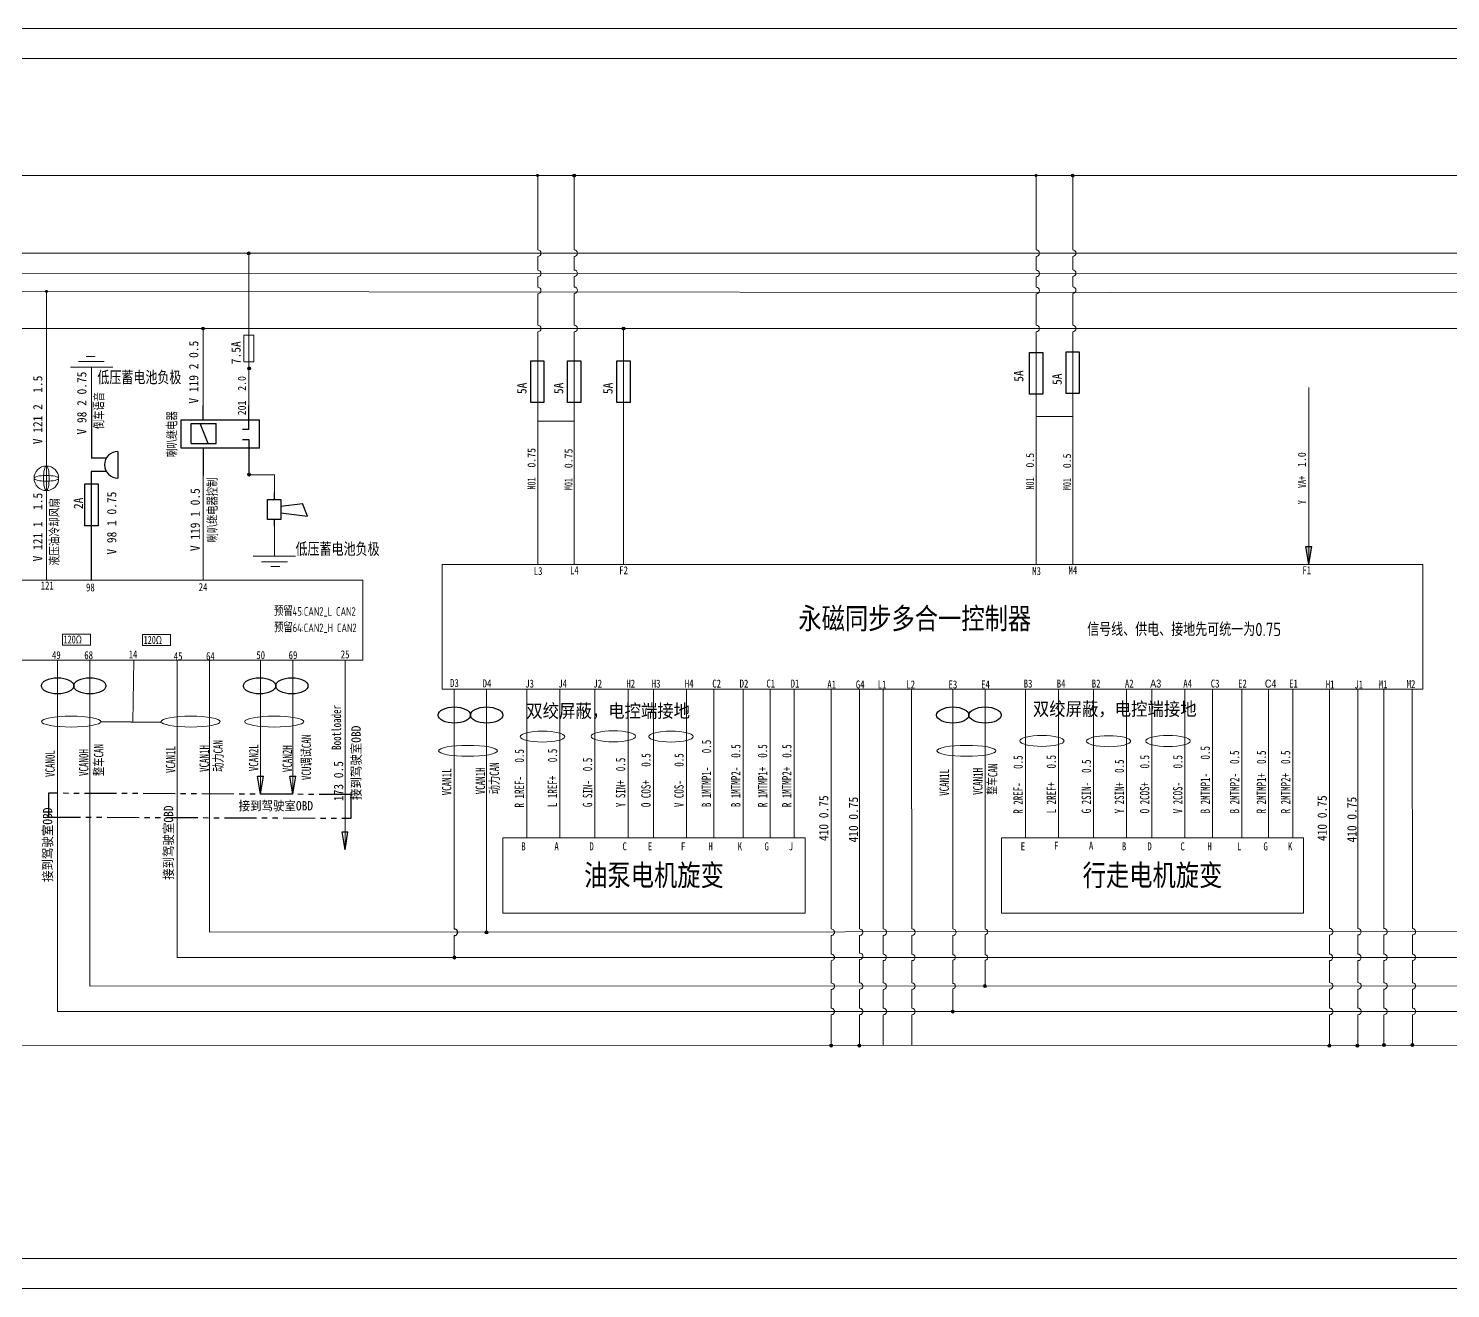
# Model space of a CAD drawing. Header units: millimetres. Extents: x 1 to 6482, y 2 to 1780.
# Drawn here: x 2108 to 2641, y 460 to 933 of the extents above; entities that cross this region are included whole.
import ezdxf

# ---------------------------------------------------------------- set-up
doc = ezdxf.new("R2010")
doc.units = ezdxf.units.MM
doc.linetypes.add('双点画线', pattern=[22, 12, -2, 2, -2, 2, -2])
for name, color, linetype, lineweight in [('24V+', 6, 'Continuous', 50), ('图层 1', 7, 'Continuous', 18), ('实线层', 3, 'Continuous', 50)]:
    doc.layers.add(name, color=color, linetype=linetype, lineweight=lineweight)
for name, color, linetype in [('PDF_内框线', 7, 'Continuous'), ('PDF_几何图形', 7, 'Continuous'), ('PDF_外框线', 7, 'Continuous'), ('图框层', 7, 'Continuous'), ('粗实', 5, 'Continuous')]:
    doc.layers.add(name, color=color, linetype=linetype)
doc.styles.add('PC_TEXTSTYLE', font='isocp.shx', dxfattribs={"width": 0.8, "bigfont": 'hzfs.shx'})
doc.styles.get("Standard").update_dxf_attribs({"font": 'isocp.shx', "width": 0.707, "bigfont": 'hztxt.shx'})
doc.styles.add('标准', font='', dxfattribs={"width": 0.8})
doc.styles.get('标准').set_extended_font_data('SimSun')

# ---------------------------------------------------------------- blocks, each defined once
blk = doc.blocks.new('78654363')
at = {"linetype": 'Continuous'}
for p, q in [((-10.41, -0.71), (-10.41, 12.78)), ((6.77, 2.63), (6.77, 12.78))]:
    blk.add_line(p, q, dxfattribs=at)
at = {"layer": '图层 1', "color": 1, "lineweight": 25}
for points in [[(-14.33, 2.63), (-14.33, -8.03)], [(-14.33, 2.63), (15.02, 2.63)], [(15.02, 2.63), (15.02, -8.03)], [(15.02, -8.03), (-14.33, -8.03)]]:
    blk.add_lwpolyline(points, dxfattribs=at)
at = {"layer": '图层 1', "color": 7, "lineweight": 25}
for points in [[(1.84, 0.82), (1.84, -6.64)], [(11.29, 0.82), (1.84, 0.82)], [(4.84, 0.82), (7.87, -6.64)], [(11.29, 0.82), (11.29, -6.64)], [(-8.01, -0.71), (-10.41, -0.71)], [(-10.41, -4.44), (-10.41, -13.45)], [(-10.41, -4.44), (-8.01, -4.44)], [(11.29, -6.64), (1.84, -6.64)], [(6.77, -8.03), (6.77, -13.45)]]:
    blk.add_lwpolyline(points, dxfattribs=at)
blk = doc.blocks.new('*X80')
for centre in [(-4.41, 0), (4.41, 0)]:
    blk.add_ellipse(centre, major_axis=(4.41, 0), ratio=0.5)
blk = doc.blocks.new('*X79')
blk.add_blockref('*X80', (0, 0))
blk = doc.blocks.new('794856123')
for p, q in [((-0.56, -4.55), (-1.68, 2.23)), ((-1.68, 2.23), (0.56, 2.23)), ((-0.56, -4.55), (0.56, 2.23))]:
    blk.add_line(p, q)
blk = doc.blocks.new('139-电喇叭')
for p, q in [((0, 10), (0, 7.5)), ((0, 0), (0, -2.5))]:
    blk.add_line(p, q)
at = {"layer": '粗实'}
for p, q in [((2.5, 5), (10.59, 6.01)), ((12.5, 1.25), (10.59, 6.01)), ((2.5, 2.5), (12.5, 1.25))]:
    blk.add_line(p, q, dxfattribs=at)
blk.add_lwpolyline([(-2.5, 7.5), (2.5, 7.5), (2.5, 0), (-2.5, 0)], close=True, dxfattribs=at)
blk = doc.blocks.new('142-蜂鸣器')
for p, q in [((-2.5, 0.67), (-2.5, -5)), ((2.5, 0.67), (2.5, -5))]:
    blk.add_line(p, q)
at = {"layer": '粗实'}
blk.add_line((-5, 5), (5, 5), dxfattribs=at)
blk.add_arc((0, 5), 5, 180, 0, dxfattribs=at)

msp = doc.modelspace()

# ---------------------------------------------------------------- hatches: boundary and pattern name
at = {"linetype": 'ByBlock', "lineweight": 18}
h = msp.add_hatch(color=0, dxfattribs=at)
h.dxf.hatch_style = 1
h.paths.add_polyline_path([(2299.05, 878.25), (2299.05, 877.68), (2299.62, 877.68, 0.414214)])
h.paths.add_polyline_path([(2299.05, 878.25, 0.414214), (2298.48, 877.68), (2299.05, 877.68)])
h.paths.add_polyline_path([(2299.05, 877.68), (2298.48, 877.68, 0.414214), (2299.05, 877.11)])
h.paths.add_polyline_path([(2299.62, 877.68), (2299.05, 877.68), (2299.05, 877.11, 0.414214)])
h = msp.add_hatch(color=0, dxfattribs=at)
h.dxf.hatch_style = 1
h.paths.add_polyline_path([(2312.8, 878.23), (2312.8, 877.65), (2313.37, 877.65, 0.414214)])
h.paths.add_polyline_path([(2312.8, 878.23, 0.414214), (2312.22, 877.65), (2312.8, 877.65)])
h.paths.add_polyline_path([(2312.8, 877.65), (2312.22, 877.65, 0.414214), (2312.8, 877.08)])
h.paths.add_polyline_path([(2313.37, 877.65), (2312.8, 877.65), (2312.8, 877.08, 0.414214)])
h = msp.add_hatch(color=0, dxfattribs=at)
h.dxf.hatch_style = 1
h.paths.add_polyline_path([(2485.93, 878.25), (2485.93, 877.68), (2486.51, 877.68, 0.414214)])
h.paths.add_polyline_path([(2485.93, 878.25, 0.414214), (2485.36, 877.68), (2485.93, 877.68)])
h.paths.add_polyline_path([(2485.93, 877.68), (2485.36, 877.68, 0.414214), (2485.93, 877.11)])
h.paths.add_polyline_path([(2486.51, 877.68), (2485.93, 877.68), (2485.93, 877.11, 0.414214)])
h = msp.add_hatch(color=0, dxfattribs=at)
h.dxf.hatch_style = 1
h.paths.add_polyline_path([(2190.79, 849.02), (2190.79, 848.45), (2191.36, 848.45, 0.414214)])
h.paths.add_polyline_path([(2190.79, 849.02, 0.414214), (2190.22, 848.45), (2190.79, 848.45)])
h.paths.add_polyline_path([(2190.79, 848.45), (2190.22, 848.45, 0.414214), (2190.79, 847.87)])
h.paths.add_polyline_path([(2191.36, 848.45), (2190.79, 848.45), (2190.79, 847.87, 0.414214)])
h = msp.add_hatch(color=0, dxfattribs=at)
h.dxf.hatch_style = 1
h.paths.add_polyline_path([(2331.28, 820.84), (2331.28, 820.27), (2331.85, 820.27, 0.414214)])
h.paths.add_polyline_path([(2331.28, 820.84, 0.414214), (2330.71, 820.27), (2331.28, 820.27)])
h.paths.add_polyline_path([(2331.28, 820.27), (2330.71, 820.27, 0.414214), (2331.28, 819.7)])
h.paths.add_polyline_path([(2331.85, 820.27), (2331.28, 820.27), (2331.28, 819.7, 0.414214)])
at = {"layer": '24V+', "linetype": 'ByBlock', "lineweight": 18}
h = msp.add_hatch(color=0, dxfattribs=at)
h.dxf.hatch_style = 1
h.paths.add_polyline_path([(2499.68, 878.23), (2499.68, 877.65), (2500.25, 877.65, 0.414214)])
h.paths.add_polyline_path([(2499.68, 878.23, 0.414214), (2499.11, 877.65), (2499.68, 877.65)])
h.paths.add_polyline_path([(2499.68, 877.65), (2499.11, 877.65, 0.414214), (2499.68, 877.08)])
h.paths.add_polyline_path([(2500.25, 877.65), (2499.68, 877.65), (2499.68, 877.08, 0.414214)])
h = msp.add_hatch(color=0, dxfattribs=at)
h.dxf.hatch_style = 1
h.paths.add_polyline_path([(2114.97, 834.77), (2114.97, 834.2), (2115.54, 834.2, 0.414214)])
h.paths.add_polyline_path([(2114.97, 834.77, 0.414214), (2114.4, 834.2), (2114.97, 834.2)])
h.paths.add_polyline_path([(2114.97, 834.2), (2114.4, 834.2, 0.414214), (2114.97, 833.62)])
h.paths.add_polyline_path([(2115.54, 834.2), (2114.97, 834.2), (2114.97, 833.62, 0.414214)])
h = msp.add_hatch(color=0, dxfattribs=at)
h.dxf.hatch_style = 1
h.paths.add_polyline_path([(2173.68, 820.84), (2173.68, 820.27), (2174.25, 820.27, 0.414214)])
h.paths.add_polyline_path([(2173.68, 820.84, 0.414214), (2173.1, 820.27), (2173.68, 820.27)])
h.paths.add_polyline_path([(2173.68, 820.27), (2173.1, 820.27, 0.414214), (2173.68, 819.7)])
h.paths.add_polyline_path([(2174.25, 820.27), (2173.68, 820.27), (2173.68, 819.7, 0.414214)])
h = msp.add_hatch(color=0, dxfattribs=at)
h.dxf.hatch_style = 1
h.paths.add_polyline_path([(2190.95, 805.9), (2190.95, 805.33), (2191.52, 805.33, 0.414214)])
h.paths.add_polyline_path([(2190.95, 805.9, 0.414214), (2190.37, 805.33), (2190.95, 805.33)])
h.paths.add_polyline_path([(2190.95, 805.33), (2190.37, 805.33, 0.414214), (2190.95, 804.76)])
h.paths.add_polyline_path([(2191.52, 805.33), (2190.95, 805.33), (2190.95, 804.76, 0.414214)])
h = msp.add_hatch(color=0, dxfattribs=at)
h.dxf.hatch_style = 1
h.paths.add_polyline_path([(2190.9, 766.14), (2190.9, 765.57), (2191.47, 765.57, 0.414214)])
h.paths.add_polyline_path([(2190.9, 766.14, 0.414214), (2190.32, 765.57), (2190.9, 765.57)])
h.paths.add_polyline_path([(2190.9, 765.57), (2190.32, 765.57, 0.414214), (2190.9, 765)])
h.paths.add_polyline_path([(2191.47, 765.57), (2190.9, 765.57), (2190.9, 765, 0.414214)])
h = msp.add_hatch(color=0, dxfattribs=at)
h.dxf.hatch_style = 1
h.paths.add_polyline_path([(2279.92, 594.46), (2279.92, 593.89), (2280.5, 593.89, 0.414214)])
h.paths.add_polyline_path([(2279.92, 594.46, 0.414214), (2279.35, 593.89), (2279.92, 593.89)])
h.paths.add_polyline_path([(2279.92, 593.89), (2279.35, 593.89, 0.414214), (2279.92, 593.32)])
h.paths.add_polyline_path([(2280.5, 593.89), (2279.92, 593.89), (2279.92, 593.32, 0.414214)])
h = msp.add_hatch(color=0, dxfattribs=at)
h.dxf.hatch_style = 1
h.paths.add_polyline_path([(2267.89, 585.04), (2267.89, 584.47), (2268.46, 584.47, 0.414214)])
h.paths.add_polyline_path([(2267.89, 585.04, 0.414214), (2267.31, 584.47), (2267.89, 584.47)])
h.paths.add_polyline_path([(2267.89, 584.47), (2267.31, 584.47, 0.414214), (2267.89, 583.9)])
h.paths.add_polyline_path([(2268.46, 584.47), (2267.89, 584.47), (2267.89, 583.9, 0.414214)])
h = msp.add_hatch(color=0, dxfattribs=at)
h.dxf.hatch_style = 1
h.paths.add_polyline_path([(2466.77, 574.35), (2466.77, 573.78), (2467.34, 573.78, 0.414214)])
h.paths.add_polyline_path([(2466.77, 574.35, 0.414214), (2466.2, 573.78), (2466.77, 573.78)])
h.paths.add_polyline_path([(2466.77, 573.78), (2466.2, 573.78, 0.414214), (2466.77, 573.21)])
h.paths.add_polyline_path([(2467.34, 573.78), (2466.77, 573.78), (2466.77, 573.21, 0.414214)])
h = msp.add_hatch(color=0, dxfattribs=at)
h.dxf.hatch_style = 1
h.paths.add_polyline_path([(2454.71, 564.79), (2454.71, 564.21), (2455.29, 564.21, 0.414214)])
h.paths.add_polyline_path([(2454.71, 564.79, 0.414214), (2454.14, 564.21), (2454.71, 564.21)])
h.paths.add_polyline_path([(2454.71, 564.21), (2454.14, 564.21, 0.414214), (2454.71, 563.64)])
h.paths.add_polyline_path([(2455.29, 564.21), (2454.71, 564.21), (2454.71, 563.64, 0.414214)])
h = msp.add_hatch(color=0, dxfattribs=at)
h.dxf.hatch_style = 1
h.paths.add_polyline_path([(2409.14, 552.02), (2409.14, 551.44), (2409.71, 551.44, 0.414214)])
h.paths.add_polyline_path([(2409.14, 552.02, 0.414214), (2408.57, 551.44), (2409.14, 551.44)])
h.paths.add_polyline_path([(2409.14, 551.44), (2408.57, 551.44, 0.414214), (2409.14, 550.87)])
h.paths.add_polyline_path([(2409.71, 551.44), (2409.14, 551.44), (2409.14, 550.87, 0.414214)])
h = msp.add_hatch(color=0, dxfattribs=at)
h.dxf.hatch_style = 1
h.paths.add_polyline_path([(2419.72, 552), (2419.72, 551.43), (2420.29, 551.43, 0.414214)])
h.paths.add_polyline_path([(2419.72, 552, 0.414214), (2419.15, 551.43), (2419.72, 551.43)])
h.paths.add_polyline_path([(2419.72, 551.43), (2419.15, 551.43, 0.414214), (2419.72, 550.86)])
h.paths.add_polyline_path([(2420.29, 551.43), (2419.72, 551.43), (2419.72, 550.86, 0.414214)])
h = msp.add_hatch(color=0, dxfattribs=at)
h.dxf.hatch_style = 1
h.paths.add_polyline_path([(2595.95, 551.98), (2595.95, 551.41), (2596.53, 551.41, 0.414214)])
h.paths.add_polyline_path([(2595.95, 551.98, 0.414214), (2595.38, 551.41), (2595.95, 551.41)])
h.paths.add_polyline_path([(2595.95, 551.41), (2595.38, 551.41, 0.414214), (2595.95, 550.83)])
h.paths.add_polyline_path([(2596.53, 551.41), (2595.95, 551.41), (2595.95, 550.83, 0.414214)])
h = msp.add_hatch(color=0, dxfattribs=at)
h.dxf.hatch_style = 1
h.paths.add_polyline_path([(2606.42, 551.97), (2606.42, 551.4), (2606.99, 551.4, 0.414214)])
h.paths.add_polyline_path([(2606.42, 551.97, 0.414214), (2605.85, 551.4), (2606.42, 551.4)])
h.paths.add_polyline_path([(2606.42, 551.4), (2605.85, 551.4, 0.414214), (2606.42, 550.83)])
h.paths.add_polyline_path([(2606.99, 551.4), (2606.42, 551.4), (2606.42, 550.83, 0.414214)])
h = msp.add_hatch(color=0, dxfattribs=at)
h.dxf.hatch_style = 1
h.paths.add_polyline_path([(2616.39, 552.25), (2616.39, 551.68), (2616.96, 551.68, 0.414214)])
h.paths.add_polyline_path([(2616.39, 552.25, 0.414214), (2615.81, 551.68), (2616.39, 551.68)])
h.paths.add_polyline_path([(2616.39, 551.68), (2615.81, 551.68, 0.414214), (2616.39, 551.11)])
h.paths.add_polyline_path([(2616.96, 551.68), (2616.39, 551.68), (2616.39, 551.11, 0.414214)])
h = msp.add_hatch(color=0, dxfattribs=at)
h.dxf.hatch_style = 1
h.paths.add_polyline_path([(2627.03, 552.25), (2627.03, 551.68), (2627.6, 551.68, 0.414214)])
h.paths.add_polyline_path([(2627.03, 552.25, 0.414214), (2626.46, 551.68), (2627.03, 551.68)])
h.paths.add_polyline_path([(2627.03, 551.68), (2626.46, 551.68, 0.414214), (2627.03, 551.11)])
h.paths.add_polyline_path([(2627.6, 551.68), (2627.03, 551.68), (2627.03, 551.11, 0.414214)])
at = {"layer": '图框层', "true_color": 0x93278f}
h = msp.add_hatch(color=217, dxfattribs=at)
h.dxf.hatch_style = 1
h.paths.add_polyline_path([(2589.39, 738.59), (2588.27, 738.59), (2588.27, 731.8)])
h.paths.add_polyline_path([(2588.27, 738.59), (2587.15, 738.59), (2588.27, 731.8)])
h = msp.add_hatch(dxfattribs=at)
h.set_pattern_fill('ANGLE', color=217)
h.set_pattern_definition([(0, (-653.8304, -839.3116), (0, 6.985), [5.08, -1.905]), (90, (-653.8304, -839.3116), (-6.985, 4e-16), [5.08, -1.905])])
h.paths.add_polyline_path([(2589.39, 738.59), (2588.27, 738.59), (2588.27, 731.8)])

# ---------------------------------------------------------------- linework, layer by layer
at = {"color": 0, "linetype": 'ByBlock', "lineweight": 18}
for p, q in [((2299.12, 877.65), (2299.12, 849.75)), ((2486, 877.65), (2486, 849.75)), ((2190.86, 791.48), (2190.86, 848.53)), ((2299.12, 847.3), (2299.12, 842.18)), ((2486, 847.3), (2486, 842.18)), ((2299.12, 839.72), (2299.12, 835.81)), ((2486, 839.72), (2486, 835.81)), ((2299.12, 833.36), (2299.12, 821.5)), ((2486, 833.36), (2486, 821.5)), ((2299.12, 819.04), (2299.12, 731.8)), ((2486, 819.04), (2486, 731.8)), ((2173.68, 765.25), (2173.68, 726))]:
    msp.add_line(p, q, dxfattribs=at)
at = {"linetype": 'ByBlock', "lineweight": 18}
for p, q in [((2188.94, 817.76), (2192.75, 817.76)), ((2123.91, 805.78), (2139.78, 805.78)), ((2126.96, 807.93), (2136.61, 807.93)), ((2129.85, 809.75), (2133.19, 809.75)), ((2188.94, 807.82), (2192.75, 807.82)), ((2208.33, 735), (2192.46, 735)), ((2205.29, 732.85), (2195.63, 732.85)), ((2202.39, 731.02), (2199.05, 731.02))]:
    msp.add_line(p, q, dxfattribs=at)
at = {"color": 0, "linetype": 'ByBlock', "lineweight": 18}
for centre in [(2312.8, 877.65), (2190.79, 848.45), (2331.28, 820.27)]:
    msp.add_circle(centre, 0.572, dxfattribs=at)
for centre in [(2124.22, 672.92), (2169.04, 672.92), (2200.35, 672.92)]:
    msp.add_ellipse(centre, major_axis=(-11.07, 0), ratio=0.185185, dxfattribs=at)
at = {"color": 1, "linetype": 'ByBlock', "lineweight": 18}
for centre, major_axis, ratio in [((2300.91, 667.29), (-8.33, 0), 0.246215), ((2327.5, 667.4), (-8.33, 0), 0.246215), ((2349.11, 667.31), (-8.33, 0), 0.246215), ((2488.14, 665.69), (-8.33, 0), 0.246215), ((2513.13, 665.57), (-8.33, 0), 0.246215), ((2535.43, 665.65), (-8.33, 0), 0.246215), ((2272.97, 661.96), (-11.07, 0), 0.185185), ((2459.86, 661.96), (-11.07, 0), 0.185185)]:
    msp.add_ellipse(centre, major_axis=major_axis, ratio=ratio, dxfattribs=at)
at = {"layer": '24V+', "color": 0, "linetype": 'ByBlock', "lineweight": 18}
for p, q in [((2229.34, 932.8), (1456.33, 932.8)), ((2825.21, 932.8), (2229.34, 932.8)), ((2240.58, 921.56), (1468.04, 921.56)), ((2312.8, 877.65), (2312.8, 849.75)), ((2499.68, 877.65), (2499.68, 849.75)), ((2312.8, 847.3), (2312.8, 842.22)), ((2499.68, 847.3), (2499.68, 842.24)), ((2312.8, 839.77), (2312.8, 835.86)), ((2499.68, 839.79), (2499.68, 835.87)), ((2312.8, 833.41), (2312.8, 821.5)), ((2499.68, 833.42), (2499.68, 821.5)), ((2173.68, 791.48), (2173.68, 820.27)), ((2312.8, 819.04), (2312.8, 731.8)), ((2499.68, 819.04), (2499.68, 731.8)), ((2131.85, 792.91), (2131.85, 805.78)), ((2588.27, 798.12), (2588.27, 731.8)), ((2190.86, 765.44), (2200.4, 765.44)), ((2200.4, 765.44), (2200.4, 758.03)), ((2200.4, 747.86), (2200.4, 735)), ((2263.33, 731.8), (2372.3, 731.8)), ((2263.33, 685.04), (2263.33, 731.8)), ((2372.3, 731.8), (2388.54, 731.8)), ((2388.54, 731.8), (2450.21, 731.8)), ((2450.21, 731.8), (2559.19, 731.8)), ((2559.19, 731.8), (2575.43, 731.8)), ((2575.43, 731.8), (2630.95, 731.8)), ((2630.95, 731.8), (2630.95, 685.04)), ((2147.35, 672.66), (2147.67, 695.99)), ((2226.88, 695.99), (2226.88, 624.79)), ((2372.3, 685.04), (2263.33, 685.04)), ((2388.54, 685.04), (2372.3, 685.04)), ((2450.21, 685.04), (2388.54, 685.04)), ((2559.19, 685.04), (2450.21, 685.04)), ((2575.43, 685.04), (2559.19, 685.04)), ((2630.95, 685.04), (2575.43, 685.04)), ((2595.96, 685.04), (2595.96, 595.36)), ((2606.6, 685.04), (2606.6, 595.36)), ((2409.08, 592.71), (2409.08, 585.73)), ((2419.72, 592.71), (2419.72, 586.15)), ((2595.96, 592.91), (2595.96, 585.75)), ((2606.6, 592.91), (2606.6, 585.76)), ((2409.08, 583.28), (2409.09, 574.91)), ((2419.72, 583.7), (2419.72, 574.98)), ((2595.96, 583.3), (2595.96, 575.04)), ((2606.6, 583.3), (2606.6, 575.04)), ((2409.09, 572.46), (2409.08, 565.48)), ((2419.72, 572.53), (2419.72, 565.48)), ((2595.96, 572.59), (2595.96, 565.48)), ((2606.6, 572.59), (2606.6, 565.48)), ((2409.08, 563.03), (2409.08, 551.42)), ((2419.72, 563.03), (2419.72, 551.42)), ((2595.96, 563.03), (2595.96, 551.42)), ((2606.6, 563.03), (2606.6, 551.42)), ((1587.54, 551.42), (4507.71, 552.06)), ((2240.58, 471.59), (1468.04, 471.59))]:
    msp.add_line(p, q, dxfattribs=at)
at = {"layer": '24V+', "color": 6, "linetype": 'ByBlock', "lineweight": 18}
msp.add_line((1587.54, 820.27), (3171.51, 820.27), dxfattribs=at)
at = {"layer": '24V+', "color": 5, "linetype": 'ByBlock', "lineweight": 18}
for p, q in [((2119.1, 695.99), (2119.1, 564.25)), ((2454.74, 685.04), (2454.74, 595.17)), ((2454.74, 592.72), (2454.74, 585.52)), ((2454.74, 583.52), (2454.74, 574.76)), ((2454.74, 572.76), (2454.74, 564.25)), ((3004.47, 564.25), (2119.1, 564.25))]:
    msp.add_line(p, q, dxfattribs=at)
at = {"layer": '24V+', "color": 240, "linetype": 'ByBlock', "lineweight": 18, "true_color": 0xed1f24}
for p, q in [((2131.21, 695.99), (2131.21, 573.68)), ((3016.58, 573.87), (2131.21, 573.7))]:
    msp.add_line(p, q, dxfattribs=at)
at = {"layer": '24V+', "color": 3, "linetype": 'ByBlock', "lineweight": 18}
for p, q in [((2163.92, 695.99), (2163.92, 584.51)), ((2195.23, 695.99), (2195.23, 645.72)), ((2267.86, 685.04), (2267.86, 595.15)), ((2267.86, 592.71), (2267.86, 584.51)), ((2726.72, 584.54), (2163.92, 584.51))]:
    msp.add_line(p, q, dxfattribs=at)
at = {"layer": '24V+', "color": 2, "linetype": 'ByBlock', "lineweight": 18}
for p, q in [((2176.03, 695.99), (2176.03, 593.94)), ((2207.34, 695.99), (2207.34, 645.69)), ((2279.97, 685.04), (2279.97, 593.94)), ((2738.82, 594.2), (2176.03, 593.94))]:
    msp.add_line(p, q, dxfattribs=at)
at = {"layer": '24V+', "color": 0, "linetype": 'ByBlock', "lineweight": 5}
for p, q in [((2295.06, 685.04), (2295.06, 629.34)), ((2307.46, 685.04), (2307.46, 629.34)), ((2320.59, 685.04), (2320.59, 629.34)), ((2332.98, 685.04), (2332.98, 629.34)), ((2342.5, 685.04), (2342.5, 629.34)), ((2354.89, 685.04), (2354.89, 629.34)), ((2365.19, 685.04), (2365.19, 629.34)), ((2376.18, 685.04), (2376.18, 629.34)), ((2386.23, 685.04), (2386.23, 629.34)), ((2395.3, 685.04), (2395.3, 629.34)), ((2409.08, 685.04), (2409.08, 595.16)), ((2419.72, 685.04), (2419.72, 595.16)), ((2481.95, 685.04), (2481.95, 629.34)), ((2494.34, 685.04), (2494.34, 629.34)), ((2507.48, 685.04), (2507.48, 629.34)), ((2519.87, 685.04), (2519.87, 629.34)), ((2529.39, 685.04), (2529.39, 629.34)), ((2541.78, 685.04), (2541.78, 629.34)), ((2552.07, 685.04), (2552.07, 629.34)), ((2563.06, 685.04), (2563.06, 629.34)), ((2573.11, 685.04), (2573.11, 629.34)), ((2582.19, 685.04), (2582.19, 629.34))]:
    msp.add_line(p, q, dxfattribs=at)
at = {"layer": '24V+', "color": 1, "linetype": 'ByBlock', "lineweight": 18}
for p, q in [((2466.85, 685.04), (2466.87, 595.07)), ((2466.87, 593.07), (2466.87, 585.52)), ((2466.87, 583.52), (2466.87, 573.77))]:
    msp.add_line(p, q, dxfattribs=at)
at = {"layer": '24V+', "color": 0, "linetype": 'ByBlock', "lineweight": 18}
for points in [[(2120.91, 705.7), (2131.43, 705.7), (2131.5, 701.6), (2120.91, 701.6)], [(2150.92, 705.54), (2161.44, 705.54), (2161.52, 701.44), (2150.92, 701.44)], [(2286.1, 629.34), (2399.33, 629.34), (2399.33, 601.1), (2286.1, 601.1)], [(2472.99, 629.34), (2586.21, 629.34), (2586.21, 601.1), (2472.99, 601.1)]]:
    msp.add_lwpolyline(points, close=True, dxfattribs=at)
for centre in [(2499.68, 877.65), (2173.68, 820.27), (2190.95, 805.33), (2190.9, 765.57), (2279.92, 593.89), (2267.89, 584.47), (2466.77, 573.78), (2454.71, 564.21), (2409.14, 551.44), (2419.72, 551.43), (2595.95, 551.41), (2606.42, 551.4), (2616.39, 551.68), (2627.03, 551.68)]:
    msp.add_circle(centre, 0.572, dxfattribs=at)
for centre, start, end in [((2299.12, 848.53), 270, 90), ((2312.8, 848.53), 270, 90), ((2486, 848.53), 270, 90), ((2499.68, 848.53), 270, 90), ((2299.12, 840.95), 270, 90), ((2312.8, 841), 270, 90), ((2486, 840.95), 270, 90), ((2499.68, 841.01), 270, 90), ((2299.12, 834.59), 270, 90), ((2312.8, 834.63), 270, 90), ((2486, 834.59), 270, 90), ((2499.68, 834.65), 270, 90), ((2299.12, 820.27), 270, 90), ((2312.8, 820.27), 270, 90), ((2486, 820.27), 270, 90), ((2499.68, 820.27), 270, 90), ((2409.14, 593.94), 267.1959, 92.8041), ((2419.78, 593.94), 267.1959, 92.8041), ((2428.7, 593.94), 267.1959, 92.8041), ((2439.34, 593.94), 270.0145, 90.0145), ((2596.01, 594.13), 267.1959, 92.8041), ((2606.6, 594.14), 270, 90), ((2616.38, 594.14), 270, 90.0145), ((2627.02, 594.14), 270, 90.0145), ((2409.14, 584.51), 267.1959, 92.8041), ((2419.78, 584.93), 267.1959, 92.8041), ((2428.65, 584.52), 270.0145, 90.0145), ((2439.34, 584.52), 270.0145, 90.0145), ((2595.96, 584.53), 270, 90), ((2606.6, 584.53), 270, 90), ((2616.38, 584.53), 270, 90.0145), ((2627.02, 584.53), 270, 90.0145), ((2409.15, 573.69), 267.1959, 92.8041), ((2419.78, 573.76), 267.1959, 92.8041), ((2428.65, 573.76), 270.0145, 90.0145), ((2439.34, 573.76), 270.0145, 90.0145), ((2596.02, 573.82), 267.1959, 92.8041), ((2606.66, 573.81), 267.1959, 92.8041), ((2616.38, 573.8), 270, 90.0145), ((2627.02, 573.8), 270, 90.0145), ((2409.14, 564.25), 267.1959, 92.8041), ((2419.78, 564.25), 267.1959, 92.8041), ((2428.7, 564.25), 267.1959, 92.4536), ((2439.34, 564.25), 270.0145, 90.0145), ((2596.02, 564.25), 267.1959, 92.8041), ((2606.66, 564.25), 267.1959, 92.8041), ((2616.38, 564.25), 270, 90.0145), ((2627.03, 564.25), 270, 90.0145)]:
    msp.add_arc(centre, 1.23, start, end, dxfattribs=at)
at = {"layer": '24V+', "color": 5, "linetype": 'ByBlock', "lineweight": 18}
msp.add_arc((2454.74, 593.94), 1.23, 269.9648, 90.0352, dxfattribs=at)
at = {"layer": 'PDF_内框线', "color": 0, "linetype": 'ByBlock', "lineweight": 18}
msp.add_line((2240.58, 921.56), (4553.84, 921.72), dxfattribs=at)
at = {"layer": 'PDF_内框线', "linetype": 'ByBlock', "lineweight": 18}
msp.add_line((4553.87, 471.59), (2240.58, 471.59), dxfattribs=at)
at = {"layer": 'PDF_几何图形', "color": 3, "lineweight": 25}
msp.add_arc((2267.92, 593.93), 1.23, 267.1959, 92.8041, dxfattribs=at)
at = {"layer": 'PDF_外框线', "linetype": 'ByBlock', "lineweight": 18}
msp.add_line((4564.24, 460.35), (1456.33, 460.35), dxfattribs=at)
at = {"layer": '图层 1', "color": 1, "linetype": 'ByBlock', "lineweight": 18}
msp.add_line((3171.51, 877.65), (1534, 877.65), dxfattribs=at)
at = {"layer": '图层 1', "color": 3, "linetype": 'ByBlock', "lineweight": 18}
msp.add_line((3171.51, 848.53), (1587.54, 848.53), dxfattribs=at)
at = {"layer": '图层 1', "color": 2, "linetype": 'ByBlock', "lineweight": 18}
for p, q in [((4506.78, 841.13), (1587.37, 840.95)), ((4506.71, 832.22), (1587.53, 834.59))]:
    msp.add_line(p, q, dxfattribs=at)
at = {"layer": '图层 1', "color": 7, "linetype": 'ByBlock', "lineweight": 18}
for points in [[(2188.94, 817.76), (2188.94, 807.82)], [(2192.75, 807.82), (2192.75, 817.76)]]:
    msp.add_lwpolyline(points, dxfattribs=at)
at = {"layer": '图框层', "lineweight": 5}
for p, q in [((2114.92, 834.16), (2114.92, 726)), ((2299.12, 785.54), (2312.8, 785.54)), ((2486, 787.26), (2499.68, 787.26)), ((2428.62, 685.04), (2428.64, 595.16)), ((2439.31, 685.04), (2439.34, 595.17)), ((2616.35, 685.04), (2616.38, 595.37)), ((2626.99, 685.04), (2627.02, 595.37)), ((2428.64, 592.71), (2428.65, 585.75)), ((2439.34, 592.72), (2439.34, 585.75)), ((2616.38, 592.91), (2616.38, 585.76)), ((2627.02, 592.92), (2627.02, 585.76)), ((2428.65, 583.3), (2428.65, 574.98)), ((2439.34, 583.3), (2439.34, 574.99)), ((2616.38, 583.3), (2616.38, 575.02)), ((2627.02, 583.3), (2627.02, 575.02)), ((2428.65, 572.53), (2428.65, 565.48)), ((2439.34, 572.54), (2439.34, 565.48)), ((2616.38, 572.57), (2616.38, 565.48)), ((2627.02, 572.57), (2627.02, 565.48)), ((2428.65, 563.03), (2428.66, 551.63)), ((2439.34, 563.03), (2439.35, 551.63)), ((2616.38, 563.03), (2616.39, 551.68)), ((2627.03, 563.03), (2627.03, 551.68))]:
    msp.add_line(p, q, dxfattribs=at)
at = {"layer": '图框层', "color": 6, "lineweight": 5}
msp.add_line((2331.28, 820.27), (2331.28, 731.8), dxfattribs=at)
at = {"layer": '图框层'}
for p, q in [((2131.85, 792.91), (2131.85, 771.72)), ((2131.74, 766.72), (2131.74, 726)), ((2135.29, 672.92), (2157.84, 672.72))]:
    msp.add_line(p, q, dxfattribs=at)
for points in [[(2483.55, 811.34), (2488.46, 811.34), (2488.46, 795.69), (2483.55, 795.69)], [(2497.23, 811.61), (2502.13, 811.61), (2502.13, 795.96), (2497.23, 795.96)], [(2296.57, 808.2), (2301.48, 808.2), (2301.48, 792.54), (2296.57, 792.54)], [(2310.34, 808.2), (2315.25, 808.2), (2315.25, 792.54), (2310.34, 792.54)], [(2328.83, 808.2), (2333.73, 808.2), (2333.73, 792.54), (2328.83, 792.54)], [(2129.4, 762.01), (2134.3, 762.01), (2134.3, 746.36), (2129.4, 746.36)]]:
    msp.add_lwpolyline(points, close=True, dxfattribs=at)
at = {"layer": '图框层', "color": 2, "linetype": '双点画线'}
msp.add_lwpolyline([(2115.66, 637.15), (2229.15, 636.67), (2229.23, 645.57), (2115.66, 646.05)], close=True, dxfattribs=at)
at = {"layer": '图框层', "lineweight": 5}
msp.add_circle((2114.92, 764.13), 4.61, dxfattribs=at)
at = {"layer": '图框层', "color": 1, "lineweight": 5}
for centre in [(2466.87, 594.07), (2466.87, 584.52)]:
    msp.add_arc(centre, 1, 270.0112, 90.0112, dxfattribs=at)
at = {"layer": '图框层', "color": 5, "lineweight": 5}
for centre in [(2454.74, 584.52), (2454.74, 573.76)]:
    msp.add_arc(centre, 1, 270, 90, dxfattribs=at)
at = {"layer": '图框层', "lineweight": 5}
for major_axis in [(0, -4.61), (4.61, 0)]:
    msp.add_ellipse((2114.92, 764.13), major_axis=major_axis, ratio=0.232551, dxfattribs=at)
at = {"layer": '实线层', "color": 0, "linetype": 'ByBlock', "lineweight": 18}
for points in [[(2233.51, 695.99), (1642.31, 695.99), (1642.31, 725.94)], [(1708.36, 726), (2233.51, 726)], [(2233.51, 726), (2233.51, 695.99)]]:
    msp.add_lwpolyline(points, dxfattribs=at)

# ---------------------------------------------------------------- block references
at = {"color": 121, "linetype": 'ByBlock', "lineweight": 18, "rotation": 180}
msp.add_blockref('78654363', (2180.45, 778.03), dxfattribs=at)
at = {"rotation": 270}
msp.add_blockref('142-蜂鸣器', (2136.74, 769.22), dxfattribs=at)
msp.add_blockref('139-电喇叭', (2200.35, 748.7))
at = {"color": 85, "linetype": 'ByBlock', "lineweight": 18, "true_color": 0x58ba48}
msp.add_blockref('794856123', (2588.83, 736.35), dxfattribs=at)
at = {"linetype": 'ByBlock', "lineweight": 18, "xscale": 1.373577583753325, "yscale": 1.373577583753325, "zscale": 1.373577583753325}
for p in [(2125.16, 686.33), (2200.89, 686.33), (2273.91, 675.37), (2460.8, 675.37)]:
    msp.add_blockref('*X79', p, dxfattribs=at)
at = {"linetype": 'ByBlock', "lineweight": 18}
for p in [(2195.79, 650.27), (2207.9, 650.24), (2227.44, 629.35)]:
    msp.add_blockref('794856123', p, dxfattribs=at)

# ---------------------------------------------------------------- texts
at = {"layer": '24V+', "linetype": 'ByBlock', "lineweight": 18, "ltscale": 0.5, "char_height": 3, "width": 1.7418, "attachment_point": 1, "style": '标准'}
for s, insert in [('{\\C0;L3}', (2297.64, 730.87)), ('{\\C0;L4}', (2311.23, 731.16)), ('{\\C0;F2}', (2329.69, 731.16)), ('{\\C0;M3}', (2484.53, 730.87)), ('{\\C0;M4}', (2498.12, 731.16)), ('{\\C0;F1}', (2585.79, 731.16)), ('{\\C0;121}', (2112.8, 725.44)), ('{\\C0;98}', (2129.79, 724.74)), ('{\\C0;24}', (2172.04, 724.86)), ('{\\C0;49}', (2117.03, 699.34)), ('{\\C0;68}', (2129.14, 699.34)), ('{\\C0;14}', (2145.78, 699.64)), ('{\\C0;45}', (2162.69, 698.96)), ('{\\C0;64}', (2174.79, 698.96)), ('{\\C0;50}', (2193.64, 699.34)), ('{\\C0;69}', (2205.75, 699.34)), ('{\\C0;25}', (2225.29, 699.63)), ('{\\C0;D3}', (2266.28, 688.89)), ('{\\C0;D4}', (2278.48, 688.74)), ('{\\C0;J3}', (2294.44, 688.67)), ('{\\C0;J4}', (2306.83, 688.67)), ('{\\C0;J2}', (2319.97, 688.67)), ('{\\C0;H2}', (2332.36, 688.67)), ('{\\C0;H3}', (2341.88, 688.67)), ('{\\C0;H4}', (2354.27, 688.67)), ('{\\C0;C2}', (2364.57, 688.67)), ('{\\C0;D2}', (2374.82, 688.67)), ('{\\C0;C1}', (2384.87, 688.67)), ('{\\C0;D1}', (2393.94, 688.67)), ('{\\C0;A1}', (2407.7, 688.35)), ('{\\C0;G4}', (2418.38, 688.35)), ('{\\C0;L1}', (2426.58, 688.35)), ('{\\C0;L2}', (2437.32, 688.35)), ('{\\C0;E3}', (2453.16, 688.35)), ('{\\C0;E4}', (2465.36, 688.35)), ('{\\C0;B3}', (2481.32, 688.67)), ('{\\C0;B4}', (2493.72, 688.67)), ('{\\C0;B2}', (2506.85, 688.67)), ('{\\C0;A2}', (2519.25, 688.67)), ('{\\fArial Unicode MS|b0|i0|c134|p0;\\C0;A3}', (2528.76, 688.67)), ('{\\C0;A4}', (2541.15, 688.67)), ('{\\C0;C3}', (2551.45, 688.67)), ('{\\C0;E2}', (2561.7, 688.67)), ('{\\fArial Unicode MS|b0|i0|c134|p0;\\C0;C4}', (2571.75, 688.67)), ('{\\C0;E1}', (2580.83, 688.67)), ('{\\C0;H1}', (2594.58, 688.35)), ('{\\C0;J1}', (2605.27, 688.35)), ('{\\C0;M1}', (2614.42, 688.43)), ('{\\C0;M2}', (2624.88, 688.47)), ('{\\C0;B}', (2292.99, 627.65)), ('{\\C0;A}', (2305.38, 627.65)), ('{\\C0;D}', (2318.52, 627.65)), ('{\\C0;C}', (2330.91, 627.65)), ('{\\C0;E}', (2340.42, 627.65)), ('{\\C0;F}', (2352.82, 627.65)), ('{\\C0;H}', (2363.11, 627.65)), ('{\\C0;K}', (2374.1, 627.65)), ('{\\C0;G}', (2384.15, 627.65)), ('{\\C0;J}', (2393.23, 627.65)), ('{\\C0;E}', (2480.21, 627.65)), ('{\\C0;F}', (2492.67, 627.87)), ('{\\C0;A}', (2505.79, 627.87)), ('{\\C0;B}', (2518.13, 627.65)), ('{\\C0;D}', (2527.68, 627.65)), ('{\\C0;C}', (2540.07, 627.65)), ('{\\C0;H}', (2550.2, 627.65)), ('{\\C0;L}', (2561.32, 627.65)), ('{\\C0;G}', (2571.2, 627.65)), ('{\\C0;K}', (2580.37, 627.65))]:
    msp.add_mtext(s, dxfattribs=dict(at, insert=insert))
at = {"layer": '24V+', "color": 0, "linetype": 'ByBlock', "lineweight": 18, "char_height": 8, "attachment_point": 1, "style": '标准'}
for s, insert, width in [('{\\fArial Unicode MS|b0|i0|c134|p0;永磁同步多合一控制器}', (2396.83, 715.62), 98.1966), ('油泵电机旋变', (2316.53, 619.35), 55.5466), ('行走电机旋变', (2503.41, 619.35), 64.5539)]:
    msp.add_mtext(s, dxfattribs=dict(at, insert=insert, width=width))
at = {"layer": '图层 1', "color": 7, "linetype": 'ByBlock', "lineweight": 18, "rotation": 90}
for s, insert, char_height, width, attachment_point in [('{\\fSimSun|b0|i0|c134|p2;\\W0.9;V 119 2 0.5}', (2171.96, 815.71), 3.5, 34.9835, 9), ('{\\fSimSun|b0|i0|c134|p2;\\W0.9;7.5A}', (2187.8, 806.92), 3.5, 21.2554, 7), ('{\\fSimSun|b0|i0|c134|p2;\\W0.9;V 121 2  1.5}', (2113.48, 802.63), 3.5, 34.9835, 9), ('{\\fSimSun|b0|i0|c134|p2;\\W0.9;V 98 2 0.75}', (2130, 804.13), 3.5, 34.9835, 9), ('{\\fSimSun|b0|i0|c134|p2;\\W0.9;201  2.0}', (2189.76, 787.77), 3, 39.8883, 7), ('{\\fSimSun|b0|i0|c134|p2;\\W0.9;5A}', (2294.98, 795.71), 3.5, 21.2554, 7), ('{\\fSimSun|b0|i0|c134|p2;\\W0.9;5A}', (2308.75, 795.71), 3.5, 21.2554, 7), ('{\\fSimSun|b0|i0|c134|p2;\\W0.9;5A}', (2327.24, 795.71), 3.5, 21.2554, 7), ('{\\fSimSun|b0|i0|c134|p2;\\W0.9;5A}', (2481.25, 800.32), 3.5, 21.2554, 7), ('{\\fSimSun|b0|i0|c134|p2;\\W0.9;5A}', (2495.63, 799.13), 3.5, 21.2554, 7), ('{\\fSimSun|b0|i0|c134|p2;\\C256;倒车语音}', (2136.72, 782.61), 3.5, 88.6927, 7), ('{\\fSimSun|b0|i0|c134|p2;\\C256;喇叭继电器}', (2164.08, 771.94), 3.5, 88.6927, 7), ('{\\fSimSun|b0|i0|c134|p2;\\C256;M01\\W0.9;\\C7;  0.75}', (2298.34, 759.94), 3, 44.4186, 7), ('{\\fSimSun|b0|i0|c134|p2;\\C256;M01\\W0.9;\\C7;  0.75}', (2312.21, 759.71), 3, 44.4186, 7), ('{\\fSimSun|b0|i0|c134|p2;\\C256;M01\\W0.9;\\C7;  0.5}', (2485.23, 759.94), 3, 44.4186, 7), ('{\\fSimSun|b0|i0|c134|p2;\\C256;Y   VA+ \\W0.9;\\C7; 1.0}', (2587.14, 754.44), 3, 44.4186, 7), ('{\\fSimSun|b0|i0|c134|p2;\\C256;M01\\W0.9;\\C7;  0.5}', (2499.1, 759.71), 3, 44.4186, 7), ('{\\fSimSun|b0|i0|c134|p2;\\C256;喇叭继电器控制}', (2179.2, 740.11), 3.5, 88.6927, 7), ('{\\fSimSun|b0|i0|c134|p2;\\W0.9;V 121 1  1.5}', (2113.48, 758.69), 3.5, 34.9835, 9), ('{\\fSimSun|b0|i0|c134|p2;\\W0.9;V 98 1 0.75}', (2141.22, 759.12), 3.5, 34.9835, 9), ('{\\fSimSun|b0|i0|c134|p2;\\W0.9;V 119 1 0.5}', (2172.51, 760.42), 3.5, 34.9835, 9), ('{\\W0.9;液压油冷却风扇}', (2119.91, 731.44), 3.5, 39.8883, 7), ('{\\fSimSun|b0|i0|c134|p2;\\W0.9;2A}', (2128.65, 752.6), 3.5, 21.2554, 7), ('{\\fSimSun|b0|i0|c134|p2;\\C256;Bootloader}', (2225.48, 662.32), 3.5, 88.6927, 7), ('{\\fSimSun|b0|i0|c134|p2;\\C256;VCU调试CAN}', (2214.47, 650.98), 3.5, 88.6927, 7), ('{\\fSimSun|b0|i0|c134|p2;\\W0.9;接到驾驶室OBD}', (2233.17, 643.51), 3.5, 39.8883, 7), ('{\\fSimSun|b0|i0|c134|p2;\\C256;VCAN0L}', (2118.12, 652.14), 3.5, 88.6927, 7), ('{\\fSimSun|b0|i0|c134|p2;\\C256;VCAN0H}', (2130.72, 652.52), 3.5, 88.6927, 7), ('{\\fSimSun|b0|i0|c134|p2;\\C256;整车CAN}', (2136.64, 652.52), 3.5, 88.6927, 7), ('{\\fSimSun|b0|i0|c134|p2;\\C256;VCAN1L}', (2163.29, 653.65), 3.5, 88.6927, 7), ('{\\fSimSun|b0|i0|c134|p2;\\C256;VCAN1H}', (2175.89, 654.03), 3.5, 88.6927, 7), ('{\\fSimSun|b0|i0|c134|p2;\\C256;动力CAN}', (2181.46, 654.03), 3.5, 88.6927, 7), ('{\\fSimSun|b0|i0|c134|p2;\\C256;VCAN2L}', (2194.42, 654.33), 3.5, 88.6927, 7), ('{\\fSimSun|b0|i0|c134|p2;\\C256;VCAN2H}', (2207.02, 653.96), 3.5, 88.6927, 7), ('{\\fSimSun|b0|i0|c134|p2;\\C256;R 1REF-   0.5}', (2294.03, 640.71), 3.5, 88.6927, 7), ('{\\fSimSun|b0|i0|c134|p2;\\C256;L 1REF+   0.5}', (2306.46, 640.85), 3.5, 88.6927, 7), ('{\\fSimSun|b0|i0|c134|p2;\\C256;B 1MTMP1-   0.5}', (2364.19, 640.85), 3.5, 88.6927, 7), ('{\\fSimSun|b0|i0|c134|p2;\\C256;B 1MTMP2-  0.5}', (2375.18, 640.85), 3.5, 88.6927, 7), ('{\\fSimSun|b0|i0|c134|p2;\\C256;R 1MTMP1+  0.5}', (2385.23, 640.85), 3.5, 88.6927, 7), ('{\\fSimSun|b0|i0|c134|p2;\\C256;R 1MTMP2+  0.5}', (2394.31, 640.85), 3.5, 88.6927, 7), ('{\\fSimSun|b0|i0|c134|p2;\\C256;B 2MTMP1-   0.5}', (2551.17, 638.51), 3.5, 88.6927, 7), ('{\\fSimSun|b0|i0|c134|p2;\\C256;B 2MTMP2-  0.5}', (2562.16, 638.51), 3.5, 88.6927, 7), ('{\\fSimSun|b0|i0|c134|p2;\\C256;R 2MTMP1+  0.5}', (2572.21, 638.51), 3.5, 88.6927, 7), ('{\\fSimSun|b0|i0|c134|p2;\\C256;R 2MTMP2+  0.5}', (2581.29, 638.51), 3.5, 88.6927, 7), ('{\\fSimSun|b0|i0|c134|p2;\\W0.9;173 0.5}', (2226.25, 643.12), 3.5, 39.8883, 7), ('{\\fSimSun|b0|i0|c134|p2;\\C256;动力CAN}', (2284.99, 645.66), 3.5, 88.6927, 7), ('{\\fSimSun|b0|i0|c134|p2;\\C256;G SIN-  0.5}', (2319.6, 640.85), 3.5, 88.6927, 7), ('{\\fSimSun|b0|i0|c134|p2;\\C256;Y SIN+  0.5}', (2331.99, 640.85), 3.5, 88.6927, 7), ('{\\fSimSun|b0|i0|c134|p2;\\C256;O COS+   0.5}', (2341.5, 640.85), 3.5, 88.6927, 7), ('{\\fSimSun|b0|i0|c134|p2;\\C256;V COS-   0.5}', (2353.9, 640.85), 3.5, 88.6927, 7), ('{\\fSimSun|b0|i0|c134|p2;\\C256;R 2REF-   0.5}', (2481.01, 638.37), 3.5, 88.6927, 7), ('{\\fSimSun|b0|i0|c134|p2;\\C256;L 2REF+   0.5}', (2493.44, 638.51), 3.5, 88.6927, 7), ('{\\fSimSun|b0|i0|c134|p2;\\C256;G 2SIN-  0.5}', (2506.58, 638.51), 3.5, 88.6927, 7), ('{\\fSimSun|b0|i0|c134|p2;\\C256;Y 2SIN+  0.5}', (2518.97, 638.51), 3.5, 88.6927, 7), ('{\\fSimSun|b0|i0|c134|p2;\\C256;O 2COS+   0.5}', (2528.48, 638.51), 3.5, 88.6927, 7), ('{\\fSimSun|b0|i0|c134|p2;\\C256;V 2COS-   0.5}', (2540.88, 638.51), 3.5, 88.6927, 7), ('{\\fSimSun|b0|i0|c134|p2;\\C256;VCAN1L}', (2266.82, 645.28), 3.5, 88.6927, 7), ('{\\fSimSun|b0|i0|c134|p2;\\C256;VCAN1H}', (2279.42, 645.66), 3.5, 88.6927, 7), ('{\\fSimSun|b0|i0|c134|p2;\\C256;VCAN1L}', (2453.32, 645.07), 3.5, 88.6927, 7), ('{\\fSimSun|b0|i0|c134|p2;\\C256;VCAN1H}', (2465.93, 645.45), 3.5, 88.6927, 7), ('{\\C256;整车\\fSimSun|b0|i0|c134|p2;CAN}', (2471.49, 645.45), 3.5, 88.6927, 7), ('{\\fSimSun|b0|i0|c134|p2;\\W0.9;接到驾驶室OBD}', (2117.51, 612.79), 3.5, 39.8883, 7), ('{\\fSimSun|b0|i0|c134|p2;\\W0.9;接到驾驶室OBD}', (2162.85, 613.57), 3.5, 39.8883, 7), ('{\\fSimSun|b0|i0|c134|p2;\\W0.9;410 0.75}', (2408.13, 628.13), 3.5, 35.004, 7), ('{\\fSimSun|b0|i0|c134|p2;\\W0.9;410 0.75}', (2419.27, 627.59), 3.5, 35.004, 7), ('{\\fSimSun|b0|i0|c134|p2;\\W0.9;410 0.75}', (2595.01, 628.13), 3.5, 35.004, 7), ('{\\fSimSun|b0|i0|c134|p2;\\W0.9;410 0.75}', (2606.16, 627.59), 3.5, 35.004, 7)]:
    msp.add_mtext(s, dxfattribs=dict(at, insert=insert, char_height=char_height, width=width, attachment_point=attachment_point))
at = {"layer": '图层 1', "color": 7, "linetype": 'ByBlock', "lineweight": 18, "char_height": 5, "attachment_point": 7}
for insert in [(2134.04, 799.34), (2208.33, 735)]:
    msp.add_mtext('{\\W0.9;低压蓄电池负极}', dxfattribs=dict(at, insert=insert))
at = {"layer": '图层 1', "color": 1, "linetype": 'ByBlock', "lineweight": 18, "char_height": 5, "attachment_point": 7}
for s, insert, width in [('{\\W0.9;信号线、供电、接地先可统一为0.75}', (2505.11, 704.94), 84.3402), ('{\\fSimSun|b0|i0|c134|p2;\\W0.9;双绞屏蔽，电控端接地}', (2294.85, 673.72), 72.2536), ('{\\fSimSun|b0|i0|c134|p2;\\W0.9;双绞屏蔽，电控端接地}', (2484.76, 674.43), 72.2536)]:
    msp.add_mtext(s, dxfattribs=dict(at, insert=insert, width=width))
at = {"layer": '图层 1', "color": 0, "linetype": 'ByBlock', "lineweight": 18, "char_height": 3, "width": 21.5475, "attachment_point": 7}
for insert in [(2121.39, 702.17), (2151.41, 702.01)]:
    msp.add_mtext('{\\fSimSun|b0|i0|c134|p2;120Ω}', dxfattribs=dict(at, insert=insert))
at = {"layer": '图层 1', "color": 7, "linetype": 'ByBlock', "lineweight": 18, "insert": (2187, 639.22), "char_height": 3.5, "width": 39.8883, "attachment_point": 7}
msp.add_mtext('{\\fSimSun|b0|i0|c134|p2;\\W0.9;接到驾驶室OBD}', dxfattribs=at)
at = {"layer": '图框层', "color": 242, "true_color": 0xcd2027, "style": 'PC_TEXTSTYLE', "width": 0.8}
for s, p in [('预留45:CAN2_L CAN2', (2200.26, 712.6)), ('预留64:CAN2_H CAN2', (2200.26, 706.45))]:
    msp.add_text(s, height=3.2367, dxfattribs=at).set_placement(p)

doc.saveas('drawing.dxf')
